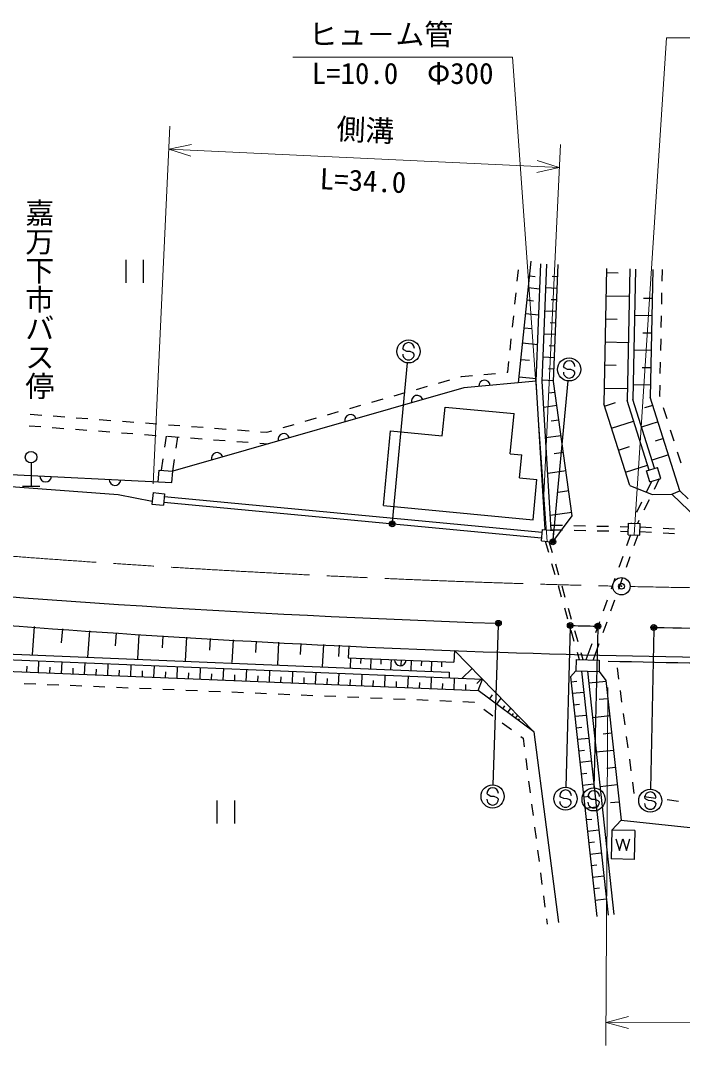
# Model space of a CAD drawing. Units: millimetres, scale not verified. Extents: x 0 to 700000, y -47500 to 447500.
# Drawn here: x 151469 to 208750, y 247100 to 335838 of the extents above; entities that cross this region are included whole.
import ezdxf
from ezdxf.enums import TextEntityAlignment as Align

# ---------------------------------------------------------------- set-up
doc = ezdxf.new("R2010")
doc.units = ezdxf.units.MM
doc.header["$LTSCALE"] = 1000
doc.header["$PDMODE"] = 32
doc.header["$PDSIZE"] = 500
doc.linetypes.add('CHAIN', pattern=[18.5, 12, -1.5, 3.5, -1.5])
doc.layers.add('作業ﾚｲﾔ1', color=7, linetype='Continuous', lineweight=25)
doc.styles.add('@ＭＳ ゴシック', font='')
doc.styles.add('ＭＳ ゴシック', font='')
doc.styles.get('@ＭＳ ゴシック').set_extended_font_data('@MS Gothic')
doc.styles.get('ＭＳ ゴシック').set_extended_font_data('MS Gothic')

msp = doc.modelspace()

# ---------------------------------------------------------------- linework, layer by layer
at = {"layer": '作業ﾚｲﾔ1', "lineweight": 13}
for p, q in [((204562, 291302), (207379, 334339)), ((207379, 334339), (226379, 334339)), ((175031, 332675), (194031, 332675)), ((197034, 290743), (194031, 332675)), ((162947, 295719), (164401, 326685)), ((166261, 325114), (164307, 324687)), ((196729, 294133), (198182, 325099)), ((164307, 324687), (198088, 323101)), ((164307, 324687), (166213, 324080)), ((196134, 322675), (198088, 323101)), ((198088, 323101), (196183, 323709)), ((202302, 278099), (202128, 247100)), ((204074, 249607), (202139, 249100)), ((267239, 248736), (202139, 249100)), ((202139, 249100), (204068, 248571))]:
    msp.add_line(p, q, dxfattribs=at)
at = {"layer": '作業ﾚｲﾔ1'}
for p, q in [((160587, 315113), (160587, 313113)), ((162087, 315113), (162087, 313113)), ((194454, 313264), (194558, 314259)), ((195640, 314992), (194541, 304466)), ((196101, 304609), (196502, 314775)), ((196601, 304614), (197002, 314755)), ((197601, 304574), (198001, 314716)), ((202188, 314367), (201944, 302663)), ((204187, 314326), (203951, 302952)), ((204687, 314315), (204453, 303024)), ((206187, 314284), (205957, 303241)), ((206987, 314267), (206966, 313268)), ((195509, 313739), (196016, 313687)), ((197959, 313642), (197459, 313662)), ((202181, 314014), (203180, 313993)), ((195403, 312726), (196417, 312620)), ((197919, 312643), (196920, 312682)), ((194246, 311275), (194350, 312270)), ((195290, 311642), (195870, 311581)), ((197880, 311644), (197380, 311663)), ((202139, 312014), (204139, 311973)), ((206135, 311762), (205385, 311777)), ((206945, 312268), (206924, 311268)), ((197840, 310644), (196841, 310684)), ((194039, 309286), (194143, 310280)), ((195169, 310483), (196328, 310362)), ((202097, 310015), (203097, 309994)), ((206103, 310262), (204604, 310293)), ((206904, 310268), (206883, 309268)), ((195040, 309244), (195702, 309175)), ((197801, 309645), (197301, 309665)), ((193831, 307297), (193935, 308291)), ((197761, 308646), (196762, 308685)), ((202056, 308015), (204055, 307974)), ((206072, 308762), (205322, 308778)), ((206862, 308269), (206841, 307269)), ((184648, 307334), (184548, 307452)), ((184893, 307194), (184648, 307334)), ((185193, 307192), (184893, 307194)), ((185439, 307080), (185193, 307192)), ((185544, 306944), (185439, 307080)), ((194901, 307919), (196226, 307781)), ((197722, 307647), (197222, 307666)), ((206041, 307263), (204541, 307294)), ((183647, 292409), (184949, 306198)), ((193632, 305387), (193727, 306302)), ((194754, 306503), (195511, 306424)), ((197682, 306647), (196683, 306687)), ((206821, 306269), (206800, 305269)), ((191560, 305197), (192556, 305288)), ((193552, 305379), (193632, 305387)), ((197643, 305648), (197143, 305668)), ((198547, 305770), (198448, 305888)), ((198792, 305630), (198547, 305770)), ((199093, 305628), (198792, 305630)), ((199338, 305516), (199093, 305628)), ((199444, 305380), (199338, 305516)), ((202014, 306016), (203014, 305995)), ((206010, 305763), (205260, 305779)), ((187648, 304451), (188610, 304726)), ((189571, 305001), (189641, 305021)), ((189641, 305021), (190565, 305106)), ((196101, 304609), (189826, 304034)), ((194595, 304989), (196110, 304831)), ((196876, 291762), (196101, 304609)), ((197380, 291715), (196601, 304614)), ((197604, 304649), (196604, 304689)), ((197546, 290845), (198848, 304634)), ((199212, 292959), (197601, 304574)), ((189826, 304034), (164661, 296834)), ((183803, 303351), (184764, 303626)), ((185726, 303901), (186687, 304176)), ((197730, 303643), (197155, 303564)), ((201973, 304016), (203972, 303974)), ((205979, 304263), (204479, 304295)), ((206779, 304269), (206760, 303356)), ((181880, 302801), (182841, 303076)), ((204188, 295583), (201944, 302663)), ((202009, 302460), (202962, 302762)), ((205863, 296919), (203951, 302952)), ((206339, 297070), (204453, 303024)), ((208529, 295126), (205957, 303241)), ((206760, 303356), (206786, 303274)), ((152303, 301750), (153300, 301675)), ((178034, 301700), (178996, 301976)), ((179957, 302251), (180919, 302526)), ((187968, 299886), (188203, 302375)), ((188203, 302375), (194176, 301811)), ((193847, 298326), (194176, 301811)), ((197889, 302493), (196739, 302334)), ((206186, 302520), (205471, 302293)), ((207088, 302320), (207390, 301367)), ((154298, 301599), (155295, 301524)), ((156292, 301448), (157289, 301373)), ((158286, 301297), (159283, 301222)), ((160281, 301146), (161278, 301071)), ((162275, 300995), (163272, 300920)), ((164269, 300844), (165266, 300769)), ((174189, 300600), (175150, 300875)), ((176111, 301150), (177073, 301425)), ((198062, 301246), (197386, 301152)), ((202613, 300553), (204520, 301157)), ((206639, 301090), (205209, 300637)), ((152228, 300753), (153225, 300678)), ((154222, 300602), (155219, 300527)), ((156216, 300451), (157214, 300376)), ((158211, 300300), (159208, 300225)), ((160205, 300149), (161202, 300074)), ((162199, 299998), (163196, 299923)), ((166263, 300694), (167261, 300618)), ((168258, 300543), (169255, 300467)), ((170252, 300392), (171249, 300316)), ((172246, 300241), (172789, 300200)), ((172789, 300200), (173227, 300325)), ((182876, 293838), (183488, 300309)), ((183488, 300309), (187968, 299886)), ((207692, 300414), (207994, 299461)), ((163949, 298889), (164090, 299855)), ((164194, 299847), (165191, 299772)), ((164949, 298813), (165090, 299780)), ((166188, 299696), (167185, 299621)), ((168182, 299545), (169179, 299470)), ((170177, 299394), (171174, 299319)), ((172171, 299244), (172892, 299189)), ((198250, 299894), (196898, 299706)), ((207092, 299660), (206377, 299433)), ((193847, 298326), (194843, 298232)), ((194654, 296241), (194843, 298232)), ((198453, 298428), (197658, 298317)), ((203217, 298646), (204170, 298948)), ((207545, 298230), (206115, 297777)), ((208296, 298507), (208598, 297554)), ((152382, 297530), (152382, 295530)), ((163661, 296910), (163805, 297899)), ((164661, 296834), (164805, 297824)), ((203821, 296740), (205728, 297344)), ((145123, 296821), (164567, 295837)), ((163367, 295898), (163461, 296895)), ((163461, 296895), (164661, 296834)), ((164567, 295837), (164661, 296834)), ((198674, 296838), (197084, 296617)), ((205624, 296843), (206578, 297145)), ((205926, 295890), (205624, 296843)), ((206880, 296192), (206578, 297145)), ((145050, 295924), (159918, 294815)), ((151632, 295530), (153132, 295530)), ((194654, 296241), (196148, 296100)), ((195819, 292615), (196148, 296100)), ((204188, 295583), (206137, 294800)), ((206074, 295937), (205637, 295037)), ((205926, 295890), (206880, 296192)), ((206732, 296145), (206294, 295246)), ((159918, 294815), (162853, 294222)), ((162939, 294968), (162845, 293972)), ((162939, 294968), (163935, 294874)), ((163935, 294874), (163841, 293878)), ((163911, 294625), (196607, 291536)), ((198913, 295114), (197978, 294985)), ((206137, 294800), (207821, 294836)), ((207821, 294836), (208529, 295126)), ((207821, 294836), (211055, 291709)), ((208529, 295126), (209248, 294430)), ((162845, 293972), (163841, 293878)), ((163864, 294127), (196560, 291039)), ((182876, 293838), (195819, 292615)), ((205199, 294138), (204761, 293239)), ((205857, 294347), (205419, 293447)), ((199172, 293246), (197303, 292987)), ((197621, 290816), (199212, 292959)), ((197353, 292156), (198353, 292135)), ((199353, 292114), (200352, 292092)), ((201352, 292071), (202352, 292049)), ((203352, 292028), (204077, 292012)), ((204062, 291313), (204083, 292312)), ((204083, 292312), (205083, 292291)), ((204324, 292340), (204308, 292308)), ((204981, 292548), (204858, 292296)), ((205062, 291291), (205083, 292291)), ((205077, 291991), (206075, 291936)), ((196536, 290790), (196630, 291785)), ((196630, 291785), (197626, 291691)), ((197377, 291756), (198377, 291734)), ((197546, 290845), (197626, 291691)), ((199377, 291713), (200377, 291692)), ((201376, 291670), (202376, 291649)), ((203376, 291627), (204068, 291613)), ((204246, 291309), (203911, 290367)), ((204062, 291313), (205062, 291291)), ((204878, 291295), (204543, 290353)), ((205068, 291591), (206067, 291536)), ((207065, 291480), (208064, 291425)), ((207074, 291880), (208072, 291825)), ((196536, 290790), (197382, 290710)), ((196873, 290758), (197150, 289797)), ((197194, 290728), (197471, 289767)), ((203575, 289424), (203240, 288482)), ((204207, 289411), (203872, 288469)), ((197426, 288836), (197702, 287875)), ((197747, 288805), (198023, 287844)), ((202905, 287540), (202570, 286598)), ((203537, 287527), (203202, 286584)), ((197979, 286914), (198255, 285953)), ((198300, 286883), (198576, 285922)), ((198532, 284992), (198808, 284030)), ((198852, 284961), (199129, 284000)), ((202234, 285656), (201899, 284714)), ((202866, 285642), (202531, 284700)), ((152646, 283364), (152465, 280922)), ((155088, 283182), (154997, 281962)), ((192814, 283503), (192351, 269660)), ((199033, 283314), (198656, 269469)), ((201428, 283251), (201084, 269406)), ((201564, 283772), (201229, 282829)), ((202196, 283758), (201861, 282816)), ((206258, 283143), (205981, 269296)), ((157449, 283007), (157279, 280723)), ((159733, 282837), (159648, 281695)), ((161694, 282671), (161581, 280586)), ((163779, 282557), (163722, 281515)), ((165836, 282445), (165726, 280415)), ((167867, 282335), (167812, 281319)), ((169871, 282226), (169764, 280247)), ((199084, 283069), (199361, 282108)), ((199405, 283039), (199681, 282078)), ((140345, 281424), (188571, 279427)), ((171850, 282118), (171796, 281129)), ((173802, 282012), (173697, 280084)), ((175730, 281907), (175677, 280943)), ((177683, 281808), (177578, 279882)), ((179039, 281745), (178986, 280782)), ((179878, 281666), (179832, 280667)), ((200893, 281887), (200400, 280500)), ((201525, 281874), (201031, 280484)), ((140295, 280926), (191442, 278807)), ((179832, 280667), (188978, 280286)), ((180026, 280659), (179990, 279782)), ((180904, 280623), (180885, 280184)), ((181780, 280586), (181744, 279710)), ((182657, 280550), (182639, 280111)), ((183533, 280513), (183497, 279637)), ((184409, 280477), (184391, 280038)), ((185285, 280440), (185248, 279564)), ((189015, 281285), (188978, 280286)), ((189015, 281285), (195890, 274267)), ((199552, 280522), (199526, 279522)), ((199552, 280522), (201551, 280471)), ((199637, 281147), (199819, 280515)), ((199958, 281117), (200133, 280507)), ((201551, 280471), (201526, 279471)), ((140956, 279898), (191062, 277822)), ((152021, 279439), (152042, 279939)), ((153020, 279398), (153062, 280397)), ((154019, 279357), (154040, 279856)), ((155018, 279315), (155060, 280314)), ((156018, 279274), (156038, 279773)), ((157017, 279233), (157058, 280232)), ((158016, 279191), (158037, 279691)), ((159015, 279150), (159056, 280149)), ((160014, 279108), (160035, 279608)), ((161013, 279067), (161055, 280066)), ((162012, 279026), (162033, 279525)), ((163012, 278984), (163053, 279983)), ((165010, 278901), (165051, 279901)), ((167008, 278819), (167050, 279818)), ((169006, 278736), (169048, 279735)), ((171005, 278653), (171046, 279652)), ((173003, 278570), (173044, 279570)), ((186161, 280403), (186142, 279966)), ((187036, 280367), (186999, 279492)), ((187911, 280330), (187893, 279893)), ((190537, 279731), (189669, 278881)), ((203247, 278815), (203114, 279806)), ((164011, 278943), (164031, 279442)), ((166009, 278860), (166030, 279360)), ((168007, 278777), (168028, 279277)), ((170006, 278695), (170026, 279194)), ((172004, 278612), (172025, 279111)), ((174002, 278529), (174023, 279029)), ((175001, 278488), (175043, 279487)), ((176000, 278446), (176021, 278946)), ((177000, 278405), (177041, 279404)), ((177999, 278363), (178019, 278863)), ((178998, 278322), (179039, 279321)), ((179997, 278281), (180018, 278780)), ((180996, 278239), (181038, 279238)), ((181995, 278198), (182016, 278697)), ((182994, 278157), (183036, 279156)), ((184993, 278074), (185034, 279073)), ((186991, 277991), (187032, 278990)), ((188571, 279427), (188550, 278927)), ((188989, 277908), (189031, 278907)), ((191388, 278863), (190954, 278438)), ((191062, 277822), (191442, 278807)), ((199526, 279522), (199070, 279016)), ((199070, 279016), (201328, 258267)), ((199117, 278583), (199614, 278637)), ((199526, 279522), (201526, 279471)), ((200022, 279509), (202322, 258375)), ((200526, 279496), (202819, 258430)), ((201526, 279471), (202121, 278706)), ((202121, 278706), (203439, 266598)), ((151783, 278448), (152782, 278407)), ((153781, 278366), (154780, 278324)), ((155779, 278283), (156779, 278242)), ((157778, 278200), (158777, 278159)), ((159776, 278117), (160775, 278076)), ((161774, 278035), (162773, 277993)), ((163773, 277952), (164772, 277910)), ((165771, 277869), (166770, 277828)), ((167769, 277786), (168768, 277745)), ((183994, 278115), (184014, 278615)), ((185992, 278032), (186013, 278532)), ((187990, 277950), (188011, 278449)), ((189988, 277867), (190009, 278366)), ((195890, 274267), (191062, 277822)), ((202131, 278617), (200640, 278454)), ((203514, 276833), (203381, 277824)), ((169767, 277704), (170767, 277662)), ((171766, 277621), (172765, 277579)), ((173764, 277538), (174763, 277497)), ((175762, 277455), (176761, 277414)), ((177761, 277372), (178760, 277331)), ((179759, 277290), (180758, 277248)), ((181757, 277207), (182756, 277166)), ((183755, 277124), (184755, 277083)), ((185754, 277041), (186753, 277000)), ((187752, 276959), (188751, 276917)), ((189750, 276876), (190715, 276836)), ((192048, 277096), (192322, 277469)), ((192672, 276637), (193057, 277159)), ((199225, 277589), (200219, 277697)), ((202293, 277126), (201547, 277044)), ((190715, 276836), (190743, 276815)), ((191548, 276222), (192353, 275629)), ((193194, 276252), (193387, 276513)), ((193632, 275929), (193902, 276296)), ((199333, 276594), (199830, 276649)), ((193999, 275660), (194134, 275843)), ((194306, 275433), (194495, 275691)), ((194563, 275244), (194658, 275373)), ((199441, 275600), (200435, 275709)), ((202455, 275634), (200964, 275472)), ((203781, 274851), (203648, 275842)), ((193158, 275036), (193964, 274444)), ((195890, 274267), (198029, 257736)), ((199550, 274606), (200047, 274660)), ((194769, 273851), (194953, 273715)), ((194953, 273715), (195052, 272950)), ((199658, 273612), (200652, 273720)), ((202618, 274143), (201872, 274062)), ((204048, 272869), (203915, 273860)), ((199766, 272618), (200263, 272672)), ((202780, 272652), (201289, 272490)), ((195180, 271958), (195309, 270966)), ((199874, 271624), (200868, 271732)), ((204315, 270887), (204182, 271878)), ((199982, 270630), (200479, 270684)), ((202942, 271161), (202197, 271080)), ((195437, 269975), (195565, 268983)), ((204582, 268905), (204449, 269896)), ((191922, 268801), (191823, 268919)), ((200091, 269636), (201085, 269744)), ((203105, 269670), (201613, 269507)), ((168471, 268311), (168471, 266311)), ((169971, 268311), (169971, 266311)), ((192167, 268662), (191922, 268801)), ((192468, 268660), (192167, 268662)), ((192713, 268548), (192468, 268660)), ((192819, 268412), (192713, 268548)), ((195694, 267991), (195822, 267000)), ((198233, 268610), (198134, 268728)), ((198478, 268470), (198233, 268610)), ((198779, 268468), (198478, 268470)), ((199024, 268356), (198779, 268468)), ((199130, 268220), (199024, 268356)), ((200199, 268641), (200696, 268696)), ((200664, 268546), (200565, 268664)), ((200909, 268407), (200664, 268546)), ((201210, 268405), (200909, 268407)), ((201455, 268293), (201210, 268405)), ((201561, 268157), (201455, 268293)), ((203267, 268178), (202521, 268097)), ((206430, 268494), (205440, 268633)), ((205565, 268436), (205466, 268554)), ((205810, 268297), (205565, 268436)), ((206111, 268295), (205810, 268297)), ((206356, 268183), (206111, 268295)), ((206462, 268047), (206356, 268183)), ((208410, 268214), (207420, 268354)), ((200307, 267647), (201301, 267756)), ((200415, 266653), (200912, 266707)), ((202622, 265749), (203439, 266598)), ((203439, 266598), (212351, 265664)), ((195950, 266008), (196079, 265016)), ((200523, 265659), (201517, 265767)), ((202622, 265749), (202569, 263250)), ((204621, 265707), (202622, 265749)), ((204621, 265707), (204568, 263207)), ((200632, 264665), (201129, 264719)), ((202995, 264978), (203295, 263978)), ((203295, 263978), (203597, 264978)), ((203597, 264978), (203895, 263978)), ((203895, 263978), (204195, 264978)), ((196207, 264024), (196335, 263033)), ((200740, 263671), (201734, 263779)), ((200848, 262677), (201345, 262731)), ((204568, 263207), (202569, 263250)), ((196464, 262041), (196592, 261049)), ((200956, 261683), (201950, 261791)), ((196721, 260057), (196849, 259066)), ((201064, 260688), (201561, 260743)), ((201173, 259694), (202167, 259803)), ((196977, 258074), (197038, 257608))]:
    msp.add_line(p, q, dxfattribs=at)
for centre, radius in [((185043, 307193), 1000), ((198942, 305629), 1000), ((152382, 298030), 500), ((183633, 292260), 150), ((183633, 292260), 120), ((183633, 292260), 90), ((183633, 292260), 60), ((183633, 292260), 30), ((197532, 290696), 150), ((197532, 290696), 120), ((197532, 290696), 90), ((197532, 290696), 60), ((197532, 290696), 30), ((203470, 286854), 750), ((192819, 283652), 150), ((192819, 283652), 120), ((192819, 283652), 90), ((192819, 283652), 60), ((192819, 283652), 30), ((199037, 283464), 150), ((199037, 283464), 120), ((199037, 283464), 90), ((199037, 283464), 60), ((199037, 283464), 30), ((201432, 283401), 150), ((201432, 283401), 120), ((201432, 283401), 90), ((201432, 283401), 60), ((201432, 283401), 30), ((206261, 283293), 150), ((206261, 283293), 120), ((206261, 283293), 90), ((206261, 283293), 60), ((206261, 283293), 30), ((192317, 268661), 1000), ((198629, 268469), 1000), ((201059, 268406), 1000), ((205961, 268296), 1000)]:
    msp.add_circle(centre, radius, dxfattribs=at)
for centre, radius, start, end in [((185048, 307448), 500, 359.55488, 179.55488), ((185044, 306948), 500, 179.55488, 359.55488), ((198948, 305884), 500, 359.55488, 179.55488), ((198944, 305384), 500, 179.55488, 359.55488), ((191620, 304198), 500, 5.23011, 185.23011), ((185789, 302879), 500, 15.96687, 195.96687), ((180020, 301229), 500, 15.96687, 195.96687), ((174252, 299578), 500, 15.96687, 195.96687), ((168483, 297928), 500, 15.96687, 195.96687), ((153650, 296390), 500, 177.10464, 357.10464), ((159643, 296086), 500, 177.10464, 357.10464), ((226378, 1286591), 1003500, 264.33286, 268.07502), ((226378, 1286591), 1006000, 264.33286, 269.56825), ((226378, 1286591), 1003500, 268.44735, 268.56701), ((226378, 1286591), 1003500, 268.85993, 269.5468), ((184328, 280480), 500, 177.61115, 357.61115), ((226378, 1286591), 1006500, 268.63006, 269.5468), ((192323, 268915), 500, 359.55488, 179.55488), ((198634, 268724), 500, 359.55488, 179.55488), ((201064, 268661), 500, 359.55488, 179.55488), ((205966, 268550), 500, 359.55488, 179.55488), ((192319, 268416), 500, 179.55488, 359.55488), ((198630, 268224), 500, 179.55488, 359.55488), ((201061, 268161), 500, 179.55488, 359.55488), ((205962, 268050), 500, 179.55488, 359.55488)]:
    msp.add_arc(centre, radius, start, end, dxfattribs=at)
at = {"layer": '作業ﾚｲﾔ1', "linetype": 'CHAIN', "lineweight": 13}
for start, end in [(264.33286, 268.64439), (268.73033, 269.5468)]:
    msp.add_arc((226378, 1286591), 1000000, start, end, dxfattribs=at)
at = {"layer": '作業ﾚｲﾔ1'}
for p in [(183633, 292260), (197532, 290696), (203470, 286854), (192819, 283652), (199037, 283464), (201432, 283401), (206261, 283293)]:
    msp.add_point(p, dxfattribs=at)

# ---------------------------------------------------------------- texts
at = {"layer": '作業ﾚｲﾔ1', "style": 'ＭＳ ゴシック'}
msp.add_text('ヒュ－ム管', height=1833, dxfattribs=at).set_placement((176406, 333175), align=Align.BOTTOM_LEFT)
msp.add_text('L=10.0\u3000Φ300', height=1833, dxfattribs=at).set_placement((184531, 332175), align=Align.TOP_CENTER)
msp.add_text('側溝', height=1833, rotation=357.312, dxfattribs=at).set_placement((181245, 324893), align=Align.BOTTOM_CENTER)
at = {"layer": '作業ﾚｲﾔ1', "style": '@ＭＳ ゴシック'}
msp.add_text('L=34.0', height=1833, rotation=357.312, dxfattribs=at).set_placement((181151, 322895), align=Align.TOP_CENTER)
msp.add_text('嘉万下市バス停', height=1833, rotation=270, dxfattribs=at).set_placement((153102, 302963), align=Align.MIDDLE_RIGHT)

doc.saveas('drawing.dxf')
